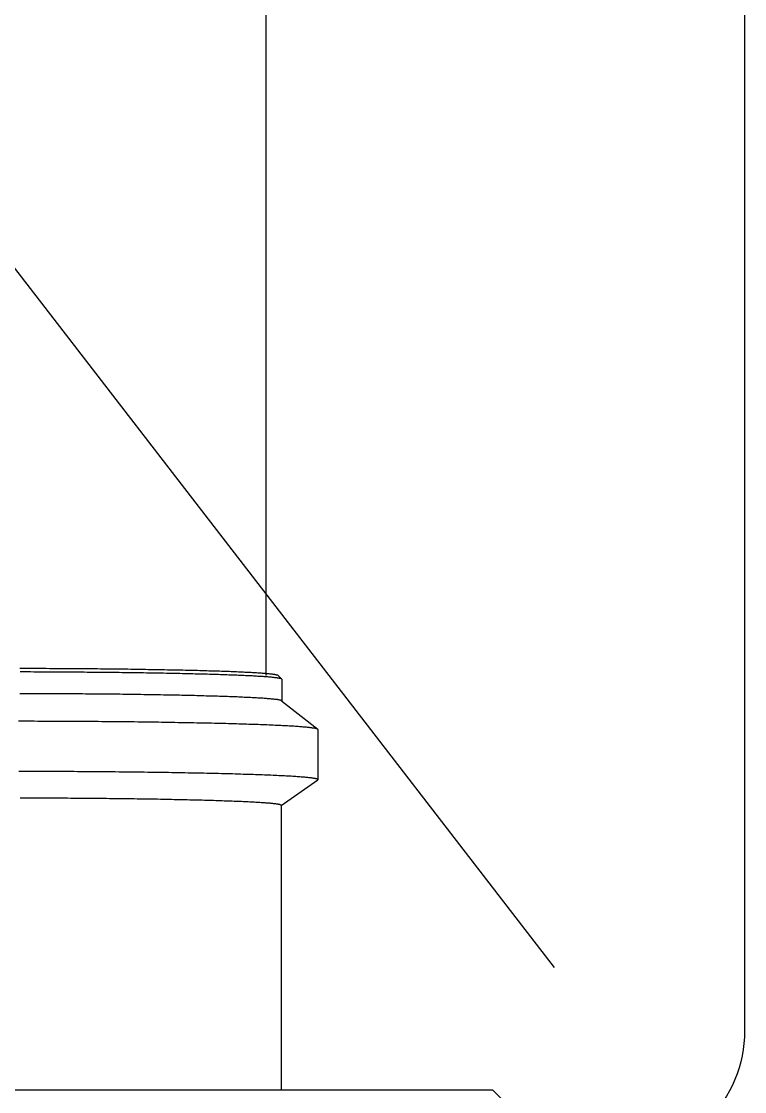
# Model space of a CAD drawing. Header units: millimetres. Extents: x -1292 to 2253, y 326 to 453.
# Drawn here: x 2098.8043 to 2098.9074, y 344.8716 to 345.0241 of the extents above; entities that cross this region are included whole.
import ezdxf

# ---------------------------------------------------------------- set-up
doc = ezdxf.new("R2010")
doc.units = ezdxf.units.MM
doc.header["$LTSCALE"] = 0.5
doc.layers.add('-HIDRO', color=8, linetype='Continuous')
doc.layers.add('Esgoto', color=5, linetype='ByLayer')

msp = doc.modelspace()

# ---------------------------------------------------------------- linework, layer by layer
at = {"layer": '-HIDRO'}
msp.add_line((2098.75641, 345.04959), (2098.88028, 344.88929), dxfattribs=at)
msp.add_lwpolyline([(2098.54578, 345.13759), (2098.54578, 345.29611, -0.414214), (2098.56386, 345.31419), (2098.88932, 345.31419, -0.414214), (2098.9074, 345.29611), (2098.9074, 344.88025, -0.414214), (2098.88932, 344.86217), (2098.56386, 344.86217, -0.414214), (2098.54578, 344.88025), (2098.54578, 345.13759)], format="xyb", dxfattribs=at)
at = {"layer": 'Esgoto', "color": 2}
for p, q in [((2098.80457, 344.93186), (2098.80409, 344.93187)), ((2098.80465, 344.93138), (2098.80416, 344.93138)), ((2098.80504, 344.93186), (2098.80457, 344.93186)), ((2098.80514, 344.93138), (2098.80465, 344.93138)), ((2098.80551, 344.93186), (2098.80504, 344.93186)), ((2098.80562, 344.93138), (2098.80514, 344.93138)), ((2098.80598, 344.93186), (2098.80551, 344.93186)), ((2098.80611, 344.93137), (2098.80562, 344.93138)), ((2098.80645, 344.93186), (2098.80598, 344.93186)), ((2098.80659, 344.93137), (2098.80611, 344.93137)), ((2098.80692, 344.93186), (2098.80645, 344.93186)), ((2098.80707, 344.93137), (2098.80659, 344.93137)), ((2098.80739, 344.93186), (2098.80692, 344.93186)), ((2098.80755, 344.93137), (2098.80707, 344.93137)), ((2098.80785, 344.93186), (2098.80739, 344.93186)), ((2098.80804, 344.93137), (2098.80755, 344.93137)), ((2098.80832, 344.93185), (2098.80785, 344.93186)), ((2098.80852, 344.93137), (2098.80804, 344.93137)), ((2098.80879, 344.93185), (2098.80832, 344.93185)), ((2098.809, 344.93136), (2098.80852, 344.93137)), ((2098.80925, 344.93185), (2098.80879, 344.93185)), ((2098.80947, 344.93136), (2098.809, 344.93136)), ((2098.80971, 344.93185), (2098.80925, 344.93185)), ((2098.80995, 344.93136), (2098.80947, 344.93136)), ((2098.81018, 344.93184), (2098.80971, 344.93185)), ((2098.81043, 344.93136), (2098.80995, 344.93136)), ((2098.81064, 344.93184), (2098.81018, 344.93184)), ((2098.8109, 344.93135), (2098.81043, 344.93136)), ((2098.8111, 344.93184), (2098.81064, 344.93184)), ((2098.81138, 344.93135), (2098.8109, 344.93135)), ((2098.81156, 344.93183), (2098.8111, 344.93184)), ((2098.81185, 344.93135), (2098.81138, 344.93135)), ((2098.81201, 344.93183), (2098.81156, 344.93183)), ((2098.81232, 344.93134), (2098.81185, 344.93135)), ((2098.81247, 344.93183), (2098.81201, 344.93183)), ((2098.81279, 344.93134), (2098.81232, 344.93134)), ((2098.81292, 344.93182), (2098.81247, 344.93183)), ((2098.81325, 344.93134), (2098.81279, 344.93134)), ((2098.81338, 344.93182), (2098.81292, 344.93182)), ((2098.81372, 344.93133), (2098.81325, 344.93134)), ((2098.81383, 344.93182), (2098.81338, 344.93182)), ((2098.81418, 344.93133), (2098.81372, 344.93133)), ((2098.81428, 344.93181), (2098.81383, 344.93182)), ((2098.81464, 344.93132), (2098.81418, 344.93133)), ((2098.81472, 344.93181), (2098.81428, 344.93181)), ((2098.8151, 344.93132), (2098.81464, 344.93132)), ((2098.81517, 344.93181), (2098.81472, 344.93181)), ((2098.81556, 344.93132), (2098.8151, 344.93132)), ((2098.81561, 344.9318), (2098.81517, 344.93181)), ((2098.81602, 344.93131), (2098.81556, 344.93132)), ((2098.81605, 344.9318), (2098.81561, 344.9318)), ((2098.81647, 344.93131), (2098.81602, 344.93131)), ((2098.81649, 344.93179), (2098.81605, 344.9318)), ((2098.81692, 344.9313), (2098.81647, 344.93131)), ((2098.81693, 344.93179), (2098.81649, 344.93179)), ((2098.81737, 344.9313), (2098.81692, 344.9313)), ((2098.81737, 344.93178), (2098.81693, 344.93179)), ((2098.8178, 344.93178), (2098.81737, 344.93178)), ((2098.81782, 344.93129), (2098.81737, 344.9313)), ((2098.81823, 344.93177), (2098.8178, 344.93178)), ((2098.81826, 344.93129), (2098.81782, 344.93129)), ((2098.81866, 344.93177), (2098.81823, 344.93177)), ((2098.8187, 344.93128), (2098.81826, 344.93129)), ((2098.81908, 344.93176), (2098.81866, 344.93177)), ((2098.81914, 344.93128), (2098.8187, 344.93128)), ((2098.8195, 344.93176), (2098.81908, 344.93176)), ((2098.81958, 344.93127), (2098.81914, 344.93128)), ((2098.81992, 344.93175), (2098.8195, 344.93176)), ((2098.82001, 344.93126), (2098.81958, 344.93127)), ((2098.82034, 344.93174), (2098.81992, 344.93175)), ((2098.82044, 344.93126), (2098.82001, 344.93126)), ((2098.82076, 344.93174), (2098.82034, 344.93174)), ((2098.82087, 344.93125), (2098.82044, 344.93126)), ((2098.82117, 344.93173), (2098.82076, 344.93174)), ((2098.8213, 344.93125), (2098.82087, 344.93125)), ((2098.82158, 344.93173), (2098.82117, 344.93173)), ((2098.82172, 344.93124), (2098.8213, 344.93125)), ((2098.82199, 344.93172), (2098.82158, 344.93173)), ((2098.82214, 344.93123), (2098.82172, 344.93124)), ((2098.82239, 344.93171), (2098.82199, 344.93172)), ((2098.82256, 344.93123), (2098.82214, 344.93123)), ((2098.82279, 344.93171), (2098.82239, 344.93171)), ((2098.82297, 344.93122), (2098.82256, 344.93123)), ((2098.82319, 344.9317), (2098.82279, 344.93171)), ((2098.82338, 344.93121), (2098.82297, 344.93122)), ((2098.82358, 344.93169), (2098.82319, 344.9317)), ((2098.82379, 344.93121), (2098.82338, 344.93121)), ((2098.82397, 344.93169), (2098.82358, 344.93169)), ((2098.82419, 344.9312), (2098.82379, 344.93121)), ((2098.82436, 344.93168), (2098.82397, 344.93169)), ((2098.82459, 344.93119), (2098.82419, 344.9312)), ((2098.82474, 344.93167), (2098.82436, 344.93168)), ((2098.82499, 344.93118), (2098.82459, 344.93119)), ((2098.82513, 344.93166), (2098.82474, 344.93167)), ((2098.82538, 344.93118), (2098.82499, 344.93118)), ((2098.8255, 344.93166), (2098.82513, 344.93166)), ((2098.82577, 344.93117), (2098.82538, 344.93118)), ((2098.82588, 344.93165), (2098.8255, 344.93166)), ((2098.82615, 344.93116), (2098.82577, 344.93117)), ((2098.82625, 344.93164), (2098.82588, 344.93165)), ((2098.82654, 344.93115), (2098.82615, 344.93116)), ((2098.82662, 344.93163), (2098.82625, 344.93164)), ((2098.82691, 344.93115), (2098.82654, 344.93115)), ((2098.82698, 344.93163), (2098.82662, 344.93163)), ((2098.82729, 344.93114), (2098.82691, 344.93115)), ((2098.82734, 344.93162), (2098.82698, 344.93163)), ((2098.82766, 344.93113), (2098.82729, 344.93114)), ((2098.8277, 344.93161), (2098.82734, 344.93162)), ((2098.82803, 344.93112), (2098.82766, 344.93113)), ((2098.82805, 344.9316), (2098.8277, 344.93161)), ((2098.82839, 344.93111), (2098.82803, 344.93112)), ((2098.8284, 344.93159), (2098.82805, 344.9316)), ((2098.82875, 344.9311), (2098.82839, 344.93111)), ((2098.82874, 344.93159), (2098.8284, 344.93159)), ((2098.82908, 344.93158), (2098.82874, 344.93159)), ((2098.8291, 344.93109), (2098.82875, 344.9311)), ((2098.82942, 344.93157), (2098.82908, 344.93158)), ((2098.82945, 344.93109), (2098.8291, 344.93109)), ((2098.82975, 344.93156), (2098.82942, 344.93157)), ((2098.8298, 344.93108), (2098.82945, 344.93109)), ((2098.83008, 344.93155), (2098.82975, 344.93156)), ((2098.83014, 344.93107), (2098.8298, 344.93108)), ((2098.83041, 344.93154), (2098.83008, 344.93155)), ((2098.83048, 344.93106), (2098.83014, 344.93107)), ((2098.83073, 344.93153), (2098.83041, 344.93154)), ((2098.83082, 344.93105), (2098.83048, 344.93106)), ((2098.83104, 344.93152), (2098.83073, 344.93153)), ((2098.83115, 344.93104), (2098.83082, 344.93105)), ((2098.83135, 344.93151), (2098.83104, 344.93152)), ((2098.83147, 344.93103), (2098.83115, 344.93104)), ((2098.83166, 344.9315), (2098.83135, 344.93151)), ((2098.83179, 344.93102), (2098.83147, 344.93103)), ((2098.83197, 344.93149), (2098.83166, 344.9315)), ((2098.83211, 344.93101), (2098.83179, 344.93102)), ((2098.83226, 344.93148), (2098.83197, 344.93149)), ((2098.83242, 344.931), (2098.83211, 344.93101)), ((2098.83256, 344.93148), (2098.83226, 344.93148)), ((2098.83272, 344.93099), (2098.83242, 344.931)), ((2098.83285, 344.93147), (2098.83256, 344.93148)), ((2098.83303, 344.93098), (2098.83272, 344.93099)), ((2098.83313, 344.93146), (2098.83285, 344.93147)), ((2098.83332, 344.93097), (2098.83303, 344.93098)), ((2098.83341, 344.93145), (2098.83313, 344.93146)), ((2098.83362, 344.93096), (2098.83332, 344.93097)), ((2098.83369, 344.93144), (2098.83341, 344.93145)), ((2098.8339, 344.93095), (2098.83362, 344.93096)), ((2098.83396, 344.93143), (2098.83369, 344.93144)), ((2098.83419, 344.93094), (2098.8339, 344.93095)), ((2098.83423, 344.93142), (2098.83396, 344.93143)), ((2098.83447, 344.93093), (2098.83419, 344.93094)), ((2098.83449, 344.9314), (2098.83423, 344.93142)), ((2098.83474, 344.93092), (2098.83447, 344.93093)), ((2098.83475, 344.93139), (2098.83449, 344.9314)), ((2098.83501, 344.93091), (2098.83474, 344.93092)), ((2098.835, 344.93138), (2098.83475, 344.93139)), ((2098.83525, 344.93137), (2098.835, 344.93138)), ((2098.83527, 344.9309), (2098.83501, 344.93091)), ((2098.83549, 344.93136), (2098.83525, 344.93137)), ((2098.83553, 344.93089), (2098.83527, 344.9309)), ((2098.83573, 344.93135), (2098.83549, 344.93136)), ((2098.83578, 344.93088), (2098.83553, 344.93089)), ((2098.83596, 344.93134), (2098.83573, 344.93135)), ((2098.83603, 344.93086), (2098.83578, 344.93088)), ((2098.83619, 344.93133), (2098.83596, 344.93134)), ((2098.83627, 344.93085), (2098.83603, 344.93086)), ((2098.83641, 344.93132), (2098.83619, 344.93133)), ((2098.83663, 344.93131), (2098.83641, 344.93132)), ((2098.83684, 344.9313), (2098.83663, 344.93131)), ((2098.83705, 344.93129), (2098.83684, 344.9313)), ((2098.83725, 344.93128), (2098.83705, 344.93129)), ((2098.83745, 344.93126), (2098.83725, 344.93128)), ((2098.83764, 344.93125), (2098.83745, 344.93126)), ((2098.83783, 344.93124), (2098.83764, 344.93125)), ((2098.83801, 344.93123), (2098.83783, 344.93124)), ((2098.83819, 344.93122), (2098.83801, 344.93123)), ((2098.83836, 344.93121), (2098.83819, 344.93122)), ((2098.83853, 344.9312), (2098.83836, 344.93121)), ((2098.83869, 344.93118), (2098.83853, 344.9312)), ((2098.83884, 344.93117), (2098.83869, 344.93118)), ((2098.83899, 344.93116), (2098.83884, 344.93117)), ((2098.83914, 344.93115), (2098.83899, 344.93116)), ((2098.83927, 344.93114), (2098.83914, 344.93115)), ((2098.83941, 344.93112), (2098.83927, 344.93114)), ((2098.83953, 344.93111), (2098.83941, 344.93112)), ((2098.83966, 344.9311), (2098.83953, 344.93111)), ((2098.83977, 344.93109), (2098.83966, 344.9311)), ((2098.83989, 344.93108), (2098.83977, 344.93109)), ((2098.83999, 344.93106), (2098.83989, 344.93108)), ((2098.84009, 344.93105), (2098.83999, 344.93106)), ((2098.84019, 344.93104), (2098.84009, 344.93105)), ((2098.84027, 344.93103), (2098.84019, 344.93104)), ((2098.84036, 344.93102), (2098.84027, 344.93103)), ((2098.84044, 344.931), (2098.84036, 344.93102)), ((2098.84051, 344.93099), (2098.84044, 344.931)), ((2098.84057, 344.93098), (2098.84051, 344.93099)), ((2098.84063, 344.93097), (2098.84057, 344.93098)), ((2098.84069, 344.93095), (2098.84063, 344.93097)), ((2098.84074, 344.93094), (2098.84069, 344.93095)), ((2098.84078, 344.93093), (2098.84074, 344.93094)), ((2098.84082, 344.93092), (2098.84078, 344.93093)), ((2098.84085, 344.93091), (2098.84082, 344.93092)), ((2098.84088, 344.93089), (2098.84085, 344.93091)), ((2098.8409, 344.93088), (2098.84088, 344.93089)), ((2098.84092, 344.93087), (2098.8409, 344.93088)), ((2098.84092, 344.93087), (2098.84142, 344.93037)), ((2098.83651, 344.93084), (2098.83627, 344.93085)), ((2098.83674, 344.93083), (2098.83651, 344.93084)), ((2098.83697, 344.93082), (2098.83674, 344.93083)), ((2098.83719, 344.93081), (2098.83697, 344.93082)), ((2098.83741, 344.9308), (2098.83719, 344.93081)), ((2098.83762, 344.93079), (2098.83741, 344.9308)), ((2098.83782, 344.93077), (2098.83762, 344.93079)), ((2098.83802, 344.93076), (2098.83782, 344.93077)), ((2098.83822, 344.93075), (2098.83802, 344.93076)), ((2098.83841, 344.93074), (2098.83822, 344.93075)), ((2098.83859, 344.93073), (2098.83841, 344.93074)), ((2098.83877, 344.93072), (2098.83859, 344.93073)), ((2098.83894, 344.9307), (2098.83877, 344.93072)), ((2098.83911, 344.93069), (2098.83894, 344.9307)), ((2098.83927, 344.93068), (2098.83911, 344.93069)), ((2098.83943, 344.93067), (2098.83927, 344.93068)), ((2098.83958, 344.93066), (2098.83943, 344.93067)), ((2098.83972, 344.93064), (2098.83958, 344.93066)), ((2098.83986, 344.93063), (2098.83972, 344.93064)), ((2098.83999, 344.93062), (2098.83986, 344.93063)), ((2098.84012, 344.93061), (2098.83999, 344.93062)), ((2098.84024, 344.93059), (2098.84012, 344.93061)), ((2098.84036, 344.93058), (2098.84024, 344.93059)), ((2098.84046, 344.93057), (2098.84036, 344.93058)), ((2098.84057, 344.93056), (2098.84046, 344.93057)), ((2098.84067, 344.93054), (2098.84057, 344.93056)), ((2098.84076, 344.93053), (2098.84067, 344.93054)), ((2098.84084, 344.93052), (2098.84076, 344.93053)), ((2098.84093, 344.93051), (2098.84084, 344.93052)), ((2098.841, 344.93049), (2098.84093, 344.93051)), ((2098.84107, 344.93048), (2098.841, 344.93049)), ((2098.84113, 344.93047), (2098.84107, 344.93048)), ((2098.84119, 344.93046), (2098.84113, 344.93047)), ((2098.84124, 344.93044), (2098.84119, 344.93046)), ((2098.84128, 344.93043), (2098.84124, 344.93044)), ((2098.84132, 344.93042), (2098.84128, 344.93043)), ((2098.84135, 344.93041), (2098.84132, 344.93042)), ((2098.84138, 344.93039), (2098.84135, 344.93041)), ((2098.8414, 344.93038), (2098.84138, 344.93039)), ((2098.84142, 344.93037), (2098.8414, 344.93038)), ((2098.84143, 344.93035), (2098.84142, 344.93037)), ((2098.84143, 344.93034), (2098.84143, 344.93035)), ((2098.84143, 344.93034), (2098.84143, 344.92727)), ((2098.80459, 344.92829), (2098.80411, 344.92829)), ((2098.80506, 344.92829), (2098.80459, 344.92829)), ((2098.80554, 344.92829), (2098.80506, 344.92829)), ((2098.80601, 344.92829), (2098.80554, 344.92829)), ((2098.80649, 344.92828), (2098.80601, 344.92829)), ((2098.80696, 344.92828), (2098.80649, 344.92828)), ((2098.80743, 344.92828), (2098.80696, 344.92828)), ((2098.8079, 344.92828), (2098.80743, 344.92828)), ((2098.80837, 344.92828), (2098.8079, 344.92828)), ((2098.80884, 344.92827), (2098.80837, 344.92828)), ((2098.80931, 344.92827), (2098.80884, 344.92827)), ((2098.80978, 344.92827), (2098.80931, 344.92827)), ((2098.81025, 344.92827), (2098.80978, 344.92827)), ((2098.81071, 344.92826), (2098.81025, 344.92827)), ((2098.81118, 344.92826), (2098.81071, 344.92826)), ((2098.81164, 344.92826), (2098.81118, 344.92826)), ((2098.8121, 344.92825), (2098.81164, 344.92826)), ((2098.81256, 344.92825), (2098.8121, 344.92825)), ((2098.81302, 344.92825), (2098.81256, 344.92825)), ((2098.81347, 344.92824), (2098.81302, 344.92825)), ((2098.81393, 344.92824), (2098.81347, 344.92824)), ((2098.81438, 344.92824), (2098.81393, 344.92824)), ((2098.81483, 344.92823), (2098.81438, 344.92824)), ((2098.81528, 344.92823), (2098.81483, 344.92823)), ((2098.81573, 344.92822), (2098.81528, 344.92823)), ((2098.81617, 344.92822), (2098.81573, 344.92822)), ((2098.81662, 344.92822), (2098.81617, 344.92822)), ((2098.81706, 344.92821), (2098.81662, 344.92822)), ((2098.8175, 344.92821), (2098.81706, 344.92821)), ((2098.81793, 344.9282), (2098.8175, 344.92821)), ((2098.81837, 344.9282), (2098.81793, 344.9282)), ((2098.8188, 344.92819), (2098.81837, 344.9282)), ((2098.81923, 344.92818), (2098.8188, 344.92819)), ((2098.81966, 344.92818), (2098.81923, 344.92818)), ((2098.82008, 344.92817), (2098.81966, 344.92818)), ((2098.8205, 344.92817), (2098.82008, 344.92817)), ((2098.82092, 344.92816), (2098.8205, 344.92817)), ((2098.82134, 344.92816), (2098.82092, 344.92816)), ((2098.82175, 344.92815), (2098.82134, 344.92816)), ((2098.82216, 344.92814), (2098.82175, 344.92815)), ((2098.82257, 344.92814), (2098.82216, 344.92814)), ((2098.82297, 344.92813), (2098.82257, 344.92814)), ((2098.82337, 344.92812), (2098.82297, 344.92813)), ((2098.82377, 344.92812), (2098.82337, 344.92812)), ((2098.82417, 344.92811), (2098.82377, 344.92812)), ((2098.82456, 344.9281), (2098.82417, 344.92811)), ((2098.82495, 344.92809), (2098.82456, 344.9281)), ((2098.82533, 344.92809), (2098.82495, 344.92809)), ((2098.82571, 344.92808), (2098.82533, 344.92809)), ((2098.82609, 344.92807), (2098.82571, 344.92808)), ((2098.82647, 344.92806), (2098.82609, 344.92807)), ((2098.82684, 344.92806), (2098.82647, 344.92806)), ((2098.82721, 344.92805), (2098.82684, 344.92806)), ((2098.82757, 344.92804), (2098.82721, 344.92805)), ((2098.82793, 344.92803), (2098.82757, 344.92804)), ((2098.82829, 344.92802), (2098.82793, 344.92803)), ((2098.82864, 344.92802), (2098.82829, 344.92802)), ((2098.82899, 344.92801), (2098.82864, 344.92802)), ((2098.82933, 344.928), (2098.82899, 344.92801)), ((2098.82967, 344.92799), (2098.82933, 344.928)), ((2098.83001, 344.92798), (2098.82967, 344.92799)), ((2098.83034, 344.92797), (2098.83001, 344.92798)), ((2098.83067, 344.92796), (2098.83034, 344.92797)), ((2098.831, 344.92795), (2098.83067, 344.92796)), ((2098.83132, 344.92794), (2098.831, 344.92795)), ((2098.83163, 344.92794), (2098.83132, 344.92794)), ((2098.83194, 344.92793), (2098.83163, 344.92794)), ((2098.83225, 344.92792), (2098.83194, 344.92793)), ((2098.83255, 344.92791), (2098.83225, 344.92792)), ((2098.83285, 344.9279), (2098.83255, 344.92791)), ((2098.83314, 344.92789), (2098.83285, 344.9279)), ((2098.83343, 344.92788), (2098.83314, 344.92789)), ((2098.83372, 344.92787), (2098.83343, 344.92788)), ((2098.834, 344.92786), (2098.83372, 344.92787)), ((2098.83427, 344.92785), (2098.834, 344.92786)), ((2098.83455, 344.92784), (2098.83427, 344.92785)), ((2098.83481, 344.92783), (2098.83455, 344.92784)), ((2098.83507, 344.92782), (2098.83481, 344.92783)), ((2098.83533, 344.92781), (2098.83507, 344.92782)), ((2098.83558, 344.92779), (2098.83533, 344.92781)), ((2098.83583, 344.92778), (2098.83558, 344.92779)), ((2098.83607, 344.92777), (2098.83583, 344.92778)), ((2098.83631, 344.92776), (2098.83607, 344.92777)), ((2098.83654, 344.92775), (2098.83631, 344.92776)), ((2098.83676, 344.92774), (2098.83654, 344.92775)), ((2098.83699, 344.92773), (2098.83676, 344.92774)), ((2098.8372, 344.92772), (2098.83699, 344.92773)), ((2098.83741, 344.92771), (2098.8372, 344.92772)), ((2098.83762, 344.9277), (2098.83741, 344.92771)), ((2098.83782, 344.92768), (2098.83762, 344.9277)), ((2098.83802, 344.92767), (2098.83782, 344.92768)), ((2098.83821, 344.92766), (2098.83802, 344.92767)), ((2098.83839, 344.92765), (2098.83821, 344.92766)), ((2098.83857, 344.92764), (2098.83839, 344.92765)), ((2098.83875, 344.92763), (2098.83857, 344.92764)), ((2098.83892, 344.92762), (2098.83875, 344.92763)), ((2098.83908, 344.9276), (2098.83892, 344.92762)), ((2098.83924, 344.92759), (2098.83908, 344.9276)), ((2098.8394, 344.92758), (2098.83924, 344.92759)), ((2098.83954, 344.92757), (2098.8394, 344.92758)), ((2098.83969, 344.92756), (2098.83954, 344.92757)), ((2098.83982, 344.92754), (2098.83969, 344.92756)), ((2098.83995, 344.92753), (2098.83982, 344.92754)), ((2098.84008, 344.92752), (2098.83995, 344.92753)), ((2098.8402, 344.92751), (2098.84008, 344.92752)), ((2098.84032, 344.9275), (2098.8402, 344.92751)), ((2098.84043, 344.92748), (2098.84032, 344.9275)), ((2098.84053, 344.92747), (2098.84043, 344.92748)), ((2098.84063, 344.92746), (2098.84053, 344.92747)), ((2098.84072, 344.92745), (2098.84063, 344.92746)), ((2098.84081, 344.92744), (2098.84072, 344.92745)), ((2098.84089, 344.92742), (2098.84081, 344.92744)), ((2098.84096, 344.92741), (2098.84089, 344.92742)), ((2098.84103, 344.9274), (2098.84096, 344.92741)), ((2098.8411, 344.92739), (2098.84103, 344.9274)), ((2098.84116, 344.92737), (2098.8411, 344.92739)), ((2098.84121, 344.92736), (2098.84116, 344.92737)), ((2098.84126, 344.92735), (2098.84121, 344.92736)), ((2098.8413, 344.92734), (2098.84126, 344.92735)), ((2098.84133, 344.92732), (2098.8413, 344.92734)), ((2098.84136, 344.92731), (2098.84133, 344.92732)), ((2098.84139, 344.9273), (2098.84136, 344.92731)), ((2098.84141, 344.92729), (2098.84139, 344.9273)), ((2098.84141, 344.92729), (2098.84655, 344.92323)), ((2098.80448, 344.92436), (2098.80393, 344.92436)), ((2098.80503, 344.92436), (2098.80448, 344.92436)), ((2098.80558, 344.92436), (2098.80503, 344.92436)), ((2098.80613, 344.92436), (2098.80558, 344.92436)), ((2098.80667, 344.92435), (2098.80613, 344.92436)), ((2098.80722, 344.92435), (2098.80667, 344.92435)), ((2098.80777, 344.92435), (2098.80722, 344.92435)), ((2098.80831, 344.92435), (2098.80777, 344.92435)), ((2098.80885, 344.92435), (2098.80831, 344.92435)), ((2098.8094, 344.92434), (2098.80885, 344.92435)), ((2098.80994, 344.92434), (2098.8094, 344.92434)), ((2098.81048, 344.92434), (2098.80994, 344.92434)), ((2098.81102, 344.92434), (2098.81048, 344.92434)), ((2098.81156, 344.92433), (2098.81102, 344.92434)), ((2098.81209, 344.92433), (2098.81156, 344.92433)), ((2098.81263, 344.92433), (2098.81209, 344.92433)), ((2098.81316, 344.92432), (2098.81263, 344.92433)), ((2098.81369, 344.92432), (2098.81316, 344.92432)), ((2098.81422, 344.92432), (2098.81369, 344.92432)), ((2098.81475, 344.92431), (2098.81422, 344.92432)), ((2098.81527, 344.92431), (2098.81475, 344.92431)), ((2098.8158, 344.9243), (2098.81527, 344.92431)), ((2098.81632, 344.9243), (2098.8158, 344.9243)), ((2098.81684, 344.92429), (2098.81632, 344.9243)), ((2098.81736, 344.92429), (2098.81684, 344.92429)), ((2098.81787, 344.92428), (2098.81736, 344.92429)), ((2098.81838, 344.92428), (2098.81787, 344.92428)), ((2098.81889, 344.92427), (2098.81838, 344.92428)), ((2098.8194, 344.92427), (2098.81889, 344.92427)), ((2098.8199, 344.92426), (2098.8194, 344.92427)), ((2098.82041, 344.92426), (2098.8199, 344.92426)), ((2098.82091, 344.92425), (2098.82041, 344.92426)), ((2098.8214, 344.92424), (2098.82091, 344.92425)), ((2098.82189, 344.92424), (2098.8214, 344.92424)), ((2098.82238, 344.92423), (2098.82189, 344.92424)), ((2098.82287, 344.92422), (2098.82238, 344.92423)), ((2098.82336, 344.92422), (2098.82287, 344.92422)), ((2098.82384, 344.92421), (2098.82336, 344.92422)), ((2098.82431, 344.9242), (2098.82384, 344.92421)), ((2098.82479, 344.92419), (2098.82431, 344.9242)), ((2098.82526, 344.92419), (2098.82479, 344.92419)), ((2098.82572, 344.92418), (2098.82526, 344.92419)), ((2098.82619, 344.92417), (2098.82572, 344.92418)), ((2098.82665, 344.92416), (2098.82619, 344.92417)), ((2098.8271, 344.92416), (2098.82665, 344.92416)), ((2098.82755, 344.92415), (2098.8271, 344.92416)), ((2098.828, 344.92414), (2098.82755, 344.92415)), ((2098.82845, 344.92413), (2098.828, 344.92414)), ((2098.82889, 344.92412), (2098.82845, 344.92413)), ((2098.82932, 344.92411), (2098.82889, 344.92412)), ((2098.82975, 344.9241), (2098.82932, 344.92411)), ((2098.83018, 344.9241), (2098.82975, 344.9241)), ((2098.83061, 344.92409), (2098.83018, 344.9241)), ((2098.83102, 344.92408), (2098.83061, 344.92409)), ((2098.83144, 344.92407), (2098.83102, 344.92408)), ((2098.83185, 344.92406), (2098.83144, 344.92407)), ((2098.83225, 344.92405), (2098.83185, 344.92406)), ((2098.83266, 344.92404), (2098.83225, 344.92405)), ((2098.83305, 344.92403), (2098.83266, 344.92404)), ((2098.83344, 344.92402), (2098.83305, 344.92403)), ((2098.83383, 344.92401), (2098.83344, 344.92402)), ((2098.83421, 344.924), (2098.83383, 344.92401)), ((2098.83459, 344.92399), (2098.83421, 344.924)), ((2098.83496, 344.92398), (2098.83459, 344.92399)), ((2098.83533, 344.92397), (2098.83496, 344.92398)), ((2098.83569, 344.92395), (2098.83533, 344.92397)), ((2098.83605, 344.92394), (2098.83569, 344.92395)), ((2098.8364, 344.92393), (2098.83605, 344.92394)), ((2098.83675, 344.92392), (2098.8364, 344.92393)), ((2098.83709, 344.92391), (2098.83675, 344.92392)), ((2098.83742, 344.9239), (2098.83709, 344.92391)), ((2098.83775, 344.92389), (2098.83742, 344.9239)), ((2098.83808, 344.92388), (2098.83775, 344.92389)), ((2098.8384, 344.92386), (2098.83808, 344.92388)), ((2098.83871, 344.92385), (2098.8384, 344.92386)), ((2098.83902, 344.92384), (2098.83871, 344.92385)), ((2098.83932, 344.92383), (2098.83902, 344.92384)), ((2098.83962, 344.92382), (2098.83932, 344.92383)), ((2098.83991, 344.9238), (2098.83962, 344.92382)), ((2098.8402, 344.92379), (2098.83991, 344.9238)), ((2098.84048, 344.92378), (2098.8402, 344.92379)), ((2098.84075, 344.92377), (2098.84048, 344.92378)), ((2098.84102, 344.92375), (2098.84075, 344.92377)), ((2098.84128, 344.92374), (2098.84102, 344.92375)), ((2098.84154, 344.92373), (2098.84128, 344.92374)), ((2098.84179, 344.92372), (2098.84154, 344.92373)), ((2098.84203, 344.9237), (2098.84179, 344.92372)), ((2098.84227, 344.92369), (2098.84203, 344.9237)), ((2098.84251, 344.92368), (2098.84227, 344.92369)), ((2098.84273, 344.92366), (2098.84251, 344.92368)), ((2098.84295, 344.92365), (2098.84273, 344.92366)), ((2098.84317, 344.92364), (2098.84295, 344.92365)), ((2098.84337, 344.92362), (2098.84317, 344.92364)), ((2098.84357, 344.92361), (2098.84337, 344.92362)), ((2098.84377, 344.9236), (2098.84357, 344.92361)), ((2098.84396, 344.92358), (2098.84377, 344.9236)), ((2098.84414, 344.92357), (2098.84396, 344.92358)), ((2098.84432, 344.92356), (2098.84414, 344.92357)), ((2098.84449, 344.92354), (2098.84432, 344.92356)), ((2098.84465, 344.92353), (2098.84449, 344.92354)), ((2098.8448, 344.92351), (2098.84465, 344.92353)), ((2098.84495, 344.9235), (2098.8448, 344.92351)), ((2098.8451, 344.92349), (2098.84495, 344.9235)), ((2098.84524, 344.92347), (2098.8451, 344.92349)), ((2098.84537, 344.92346), (2098.84524, 344.92347)), ((2098.84549, 344.92344), (2098.84537, 344.92346)), ((2098.84561, 344.92343), (2098.84549, 344.92344)), ((2098.84572, 344.92342), (2098.84561, 344.92343)), ((2098.84582, 344.9234), (2098.84572, 344.92342)), ((2098.84592, 344.92339), (2098.84582, 344.9234)), ((2098.84601, 344.92337), (2098.84592, 344.92339)), ((2098.84609, 344.92336), (2098.84601, 344.92337)), ((2098.84617, 344.92335), (2098.84609, 344.92336)), ((2098.84624, 344.92333), (2098.84617, 344.92335)), ((2098.84631, 344.92332), (2098.84624, 344.92333)), ((2098.84636, 344.9233), (2098.84631, 344.92332)), ((2098.84641, 344.92329), (2098.84636, 344.9233)), ((2098.84646, 344.92327), (2098.84641, 344.92329)), ((2098.8465, 344.92326), (2098.84646, 344.92327)), ((2098.84653, 344.92325), (2098.8465, 344.92326)), ((2098.84655, 344.92323), (2098.84653, 344.92325)), ((2098.84657, 344.92322), (2098.84655, 344.92323)), ((2098.84658, 344.9232), (2098.84657, 344.92322)), ((2098.84658, 344.92319), (2098.84658, 344.9232)), ((2098.84658, 344.92319), (2098.84658, 344.91604)), ((2098.80455, 344.91721), (2098.80398, 344.91721)), ((2098.80511, 344.91721), (2098.80455, 344.91721)), ((2098.80567, 344.91721), (2098.80511, 344.91721)), ((2098.80623, 344.91721), (2098.80567, 344.91721)), ((2098.80679, 344.91721), (2098.80623, 344.91721)), ((2098.80735, 344.91721), (2098.80679, 344.91721)), ((2098.80791, 344.9172), (2098.80735, 344.91721)), ((2098.80847, 344.9172), (2098.80791, 344.9172)), ((2098.80902, 344.9172), (2098.80847, 344.9172)), ((2098.80958, 344.9172), (2098.80902, 344.9172)), ((2098.81013, 344.9172), (2098.80958, 344.9172)), ((2098.81069, 344.91719), (2098.81013, 344.9172)), ((2098.81124, 344.91719), (2098.81069, 344.91719)), ((2098.81179, 344.91719), (2098.81124, 344.91719)), ((2098.81234, 344.91718), (2098.81179, 344.91719)), ((2098.81288, 344.91718), (2098.81234, 344.91718)), ((2098.81343, 344.91718), (2098.81288, 344.91718)), ((2098.81397, 344.91717), (2098.81343, 344.91718)), ((2098.81451, 344.91717), (2098.81397, 344.91717)), ((2098.81505, 344.91716), (2098.81451, 344.91717)), ((2098.81559, 344.91716), (2098.81505, 344.91716)), ((2098.81612, 344.91715), (2098.81559, 344.91716)), ((2098.81665, 344.91715), (2098.81612, 344.91715)), ((2098.81718, 344.91714), (2098.81665, 344.91715)), ((2098.81771, 344.91714), (2098.81718, 344.91714)), ((2098.81824, 344.91713), (2098.81771, 344.91714)), ((2098.81876, 344.91713), (2098.81824, 344.91713)), ((2098.81928, 344.91712), (2098.81876, 344.91713)), ((2098.8198, 344.91712), (2098.81928, 344.91712)), ((2098.82031, 344.91711), (2098.8198, 344.91712)), ((2098.82082, 344.9171), (2098.82031, 344.91711)), ((2098.82133, 344.9171), (2098.82082, 344.9171)), ((2098.82184, 344.91709), (2098.82133, 344.9171)), ((2098.82234, 344.91708), (2098.82184, 344.91709)), ((2098.82284, 344.91708), (2098.82234, 344.91708)), ((2098.82333, 344.91707), (2098.82284, 344.91708)), ((2098.82383, 344.91706), (2098.82333, 344.91707)), ((2098.82431, 344.91706), (2098.82383, 344.91706)), ((2098.8248, 344.91705), (2098.82431, 344.91706)), ((2098.82528, 344.91704), (2098.8248, 344.91705)), ((2098.82576, 344.91703), (2098.82528, 344.91704)), ((2098.82623, 344.91703), (2098.82576, 344.91703)), ((2098.8267, 344.91702), (2098.82623, 344.91703)), ((2098.82717, 344.91701), (2098.8267, 344.91702)), ((2098.82763, 344.917), (2098.82717, 344.91701)), ((2098.82809, 344.91699), (2098.82763, 344.917)), ((2098.82854, 344.91698), (2098.82809, 344.91699)), ((2098.82899, 344.91697), (2098.82854, 344.91698)), ((2098.82944, 344.91697), (2098.82899, 344.91697)), ((2098.82988, 344.91696), (2098.82944, 344.91697)), ((2098.83032, 344.91695), (2098.82988, 344.91696)), ((2098.83075, 344.91694), (2098.83032, 344.91695)), ((2098.83117, 344.91693), (2098.83075, 344.91694)), ((2098.8316, 344.91692), (2098.83117, 344.91693)), ((2098.83202, 344.91691), (2098.8316, 344.91692)), ((2098.83243, 344.9169), (2098.83202, 344.91691)), ((2098.83284, 344.91689), (2098.83243, 344.9169)), ((2098.83324, 344.91688), (2098.83284, 344.91689)), ((2098.83364, 344.91687), (2098.83324, 344.91688)), ((2098.83403, 344.91686), (2098.83364, 344.91687)), ((2098.83442, 344.91685), (2098.83403, 344.91686)), ((2098.8348, 344.91683), (2098.83442, 344.91685)), ((2098.83518, 344.91682), (2098.8348, 344.91683)), ((2098.83555, 344.91681), (2098.83518, 344.91682)), ((2098.83592, 344.9168), (2098.83555, 344.91681)), ((2098.83628, 344.91679), (2098.83592, 344.9168)), ((2098.83664, 344.91678), (2098.83628, 344.91679)), ((2098.83699, 344.91677), (2098.83664, 344.91678)), ((2098.83734, 344.91676), (2098.83699, 344.91677)), ((2098.83768, 344.91674), (2098.83734, 344.91676)), ((2098.83801, 344.91673), (2098.83768, 344.91674)), ((2098.83834, 344.91672), (2098.83801, 344.91673)), ((2098.83866, 344.91671), (2098.83834, 344.91672)), ((2098.83898, 344.9167), (2098.83866, 344.91671)), ((2098.83929, 344.91668), (2098.83898, 344.9167)), ((2098.83959, 344.91667), (2098.83929, 344.91668)), ((2098.83989, 344.91666), (2098.83959, 344.91667)), ((2098.84019, 344.91665), (2098.83989, 344.91666)), ((2098.84047, 344.91663), (2098.84019, 344.91665)), ((2098.84075, 344.91662), (2098.84047, 344.91663)), ((2098.84103, 344.91661), (2098.84075, 344.91662)), ((2098.8413, 344.91659), (2098.84103, 344.91661)), ((2098.84156, 344.91658), (2098.8413, 344.91659)), ((2098.84133, 344.91236), (2098.84655, 344.916)), ((2098.84182, 344.91657), (2098.84156, 344.91658)), ((2098.84207, 344.91656), (2098.84182, 344.91657)), ((2098.84231, 344.91654), (2098.84207, 344.91656)), ((2098.84255, 344.91653), (2098.84231, 344.91654)), ((2098.84278, 344.91652), (2098.84255, 344.91653)), ((2098.843, 344.9165), (2098.84278, 344.91652)), ((2098.84322, 344.91649), (2098.843, 344.9165)), ((2098.84343, 344.91647), (2098.84322, 344.91649)), ((2098.84363, 344.91646), (2098.84343, 344.91647)), ((2098.84383, 344.91645), (2098.84363, 344.91646)), ((2098.84402, 344.91643), (2098.84383, 344.91645)), ((2098.8442, 344.91642), (2098.84402, 344.91643)), ((2098.84438, 344.9164), (2098.8442, 344.91642)), ((2098.84455, 344.91639), (2098.84438, 344.9164)), ((2098.84472, 344.91638), (2098.84455, 344.91639)), ((2098.84487, 344.91636), (2098.84472, 344.91638)), ((2098.84502, 344.91635), (2098.84487, 344.91636)), ((2098.84517, 344.91633), (2098.84502, 344.91635)), ((2098.84531, 344.91632), (2098.84517, 344.91633)), ((2098.84544, 344.91631), (2098.84531, 344.91632)), ((2098.84556, 344.91629), (2098.84544, 344.91631)), ((2098.84567, 344.91628), (2098.84556, 344.91629)), ((2098.84578, 344.91626), (2098.84567, 344.91628)), ((2098.84589, 344.91625), (2098.84578, 344.91626)), ((2098.84598, 344.91623), (2098.84589, 344.91625)), ((2098.84607, 344.91622), (2098.84598, 344.91623)), ((2098.84615, 344.9162), (2098.84607, 344.91622)), ((2098.84622, 344.91619), (2098.84615, 344.9162)), ((2098.84629, 344.91617), (2098.84622, 344.91619)), ((2098.84635, 344.91616), (2098.84629, 344.91617)), ((2098.84641, 344.91615), (2098.84635, 344.91616)), ((2098.84645, 344.91613), (2098.84641, 344.91615)), ((2098.84649, 344.91612), (2098.84645, 344.91613)), ((2098.84652, 344.9161), (2098.84649, 344.91612)), ((2098.84655, 344.91609), (2098.84652, 344.9161)), ((2098.84657, 344.91607), (2098.84655, 344.91609)), ((2098.84655, 344.916), (2098.84657, 344.91601)), ((2098.84658, 344.91606), (2098.84657, 344.91607)), ((2098.84657, 344.91601), (2098.84658, 344.91603)), ((2098.84658, 344.91604), (2098.84658, 344.91606)), ((2098.84658, 344.91603), (2098.84658, 344.91604)), ((2098.80464, 344.91341), (2098.80416, 344.91341)), ((2098.80513, 344.91341), (2098.80464, 344.91341)), ((2098.80561, 344.91341), (2098.80513, 344.91341)), ((2098.80609, 344.91341), (2098.80561, 344.91341)), ((2098.80658, 344.91341), (2098.80609, 344.91341)), ((2098.80706, 344.9134), (2098.80658, 344.91341)), ((2098.80754, 344.9134), (2098.80706, 344.9134)), ((2098.80802, 344.9134), (2098.80754, 344.9134)), ((2098.8085, 344.9134), (2098.80802, 344.9134)), ((2098.80898, 344.9134), (2098.8085, 344.9134)), ((2098.80946, 344.91339), (2098.80898, 344.9134)), ((2098.80993, 344.91339), (2098.80946, 344.91339)), ((2098.81041, 344.91339), (2098.80993, 344.91339)), ((2098.81088, 344.91339), (2098.81041, 344.91339)), ((2098.81135, 344.91338), (2098.81088, 344.91339)), ((2098.81182, 344.91338), (2098.81135, 344.91338)), ((2098.81229, 344.91338), (2098.81182, 344.91338)), ((2098.81276, 344.91337), (2098.81229, 344.91338)), ((2098.81322, 344.91337), (2098.81276, 344.91337)), ((2098.81369, 344.91336), (2098.81322, 344.91337)), ((2098.81415, 344.91336), (2098.81369, 344.91336)), ((2098.81461, 344.91336), (2098.81415, 344.91336)), ((2098.81507, 344.91335), (2098.81461, 344.91336)), ((2098.81553, 344.91335), (2098.81507, 344.91335)), ((2098.81598, 344.91334), (2098.81553, 344.91335)), ((2098.81643, 344.91334), (2098.81598, 344.91334)), ((2098.81688, 344.91333), (2098.81643, 344.91334)), ((2098.81733, 344.91333), (2098.81688, 344.91333)), ((2098.81778, 344.91332), (2098.81733, 344.91333)), ((2098.81822, 344.91332), (2098.81778, 344.91332)), ((2098.81866, 344.91331), (2098.81822, 344.91332)), ((2098.8191, 344.91331), (2098.81866, 344.91331)), ((2098.81953, 344.9133), (2098.8191, 344.91331)), ((2098.81997, 344.9133), (2098.81953, 344.9133)), ((2098.8204, 344.91329), (2098.81997, 344.9133)), ((2098.82082, 344.91328), (2098.8204, 344.91329)), ((2098.82125, 344.91328), (2098.82082, 344.91328)), ((2098.82167, 344.91327), (2098.82125, 344.91328)), ((2098.82209, 344.91327), (2098.82167, 344.91327)), ((2098.8225, 344.91326), (2098.82209, 344.91327)), ((2098.82292, 344.91325), (2098.8225, 344.91326)), ((2098.82332, 344.91325), (2098.82292, 344.91325)), ((2098.82373, 344.91324), (2098.82332, 344.91325)), ((2098.82413, 344.91323), (2098.82373, 344.91324)), ((2098.82453, 344.91322), (2098.82413, 344.91323)), ((2098.82493, 344.91322), (2098.82453, 344.91322)), ((2098.82532, 344.91321), (2098.82493, 344.91322)), ((2098.82571, 344.9132), (2098.82532, 344.91321)), ((2098.82609, 344.91319), (2098.82571, 344.9132)), ((2098.82647, 344.91319), (2098.82609, 344.91319)), ((2098.82685, 344.91318), (2098.82647, 344.91319)), ((2098.82723, 344.91317), (2098.82685, 344.91318)), ((2098.8276, 344.91316), (2098.82723, 344.91317)), ((2098.82796, 344.91315), (2098.8276, 344.91316)), ((2098.82832, 344.91314), (2098.82796, 344.91315)), ((2098.82868, 344.91314), (2098.82832, 344.91314)), ((2098.82904, 344.91313), (2098.82868, 344.91314)), ((2098.82939, 344.91312), (2098.82904, 344.91313)), ((2098.82973, 344.91311), (2098.82939, 344.91312)), ((2098.83007, 344.9131), (2098.82973, 344.91311)), ((2098.83041, 344.91309), (2098.83007, 344.9131)), ((2098.83074, 344.91308), (2098.83041, 344.91309)), ((2098.83107, 344.91307), (2098.83074, 344.91308)), ((2098.8314, 344.91306), (2098.83107, 344.91307)), ((2098.83171, 344.91305), (2098.8314, 344.91306)), ((2098.83203, 344.91304), (2098.83171, 344.91305)), ((2098.83234, 344.91303), (2098.83203, 344.91304)), ((2098.83265, 344.91302), (2098.83234, 344.91303)), ((2098.83295, 344.91301), (2098.83265, 344.91302)), ((2098.83324, 344.913), (2098.83295, 344.91301)), ((2098.83354, 344.91299), (2098.83324, 344.913)), ((2098.83382, 344.91298), (2098.83354, 344.91299)), ((2098.83411, 344.91297), (2098.83382, 344.91298)), ((2098.83438, 344.91296), (2098.83411, 344.91297)), ((2098.83466, 344.91295), (2098.83438, 344.91296)), ((2098.83492, 344.91294), (2098.83466, 344.91295)), ((2098.83519, 344.91293), (2098.83492, 344.91294)), ((2098.83544, 344.91292), (2098.83519, 344.91293)), ((2098.8357, 344.91291), (2098.83544, 344.91292)), ((2098.83594, 344.9129), (2098.8357, 344.91291)), ((2098.83618, 344.91289), (2098.83594, 344.9129)), ((2098.83642, 344.91288), (2098.83618, 344.91289)), ((2098.83665, 344.91287), (2098.83642, 344.91288)), ((2098.83688, 344.91285), (2098.83665, 344.91287)), ((2098.8371, 344.91284), (2098.83688, 344.91285)), ((2098.83732, 344.91283), (2098.8371, 344.91284)), ((2098.83753, 344.91282), (2098.83732, 344.91283)), ((2098.83773, 344.91281), (2098.83753, 344.91282)), ((2098.83793, 344.9128), (2098.83773, 344.91281)), ((2098.83813, 344.91279), (2098.83793, 344.9128)), ((2098.83832, 344.91277), (2098.83813, 344.91279)), ((2098.8385, 344.91276), (2098.83832, 344.91277)), ((2098.83868, 344.91275), (2098.8385, 344.91276)), ((2098.83885, 344.91274), (2098.83868, 344.91275)), ((2098.83901, 344.91273), (2098.83885, 344.91274)), ((2098.83918, 344.91271), (2098.83901, 344.91273)), ((2098.83933, 344.9127), (2098.83918, 344.91271)), ((2098.83948, 344.91269), (2098.83933, 344.9127)), ((2098.83962, 344.91268), (2098.83948, 344.91269)), ((2098.83976, 344.91267), (2098.83962, 344.91268)), ((2098.83989, 344.91265), (2098.83976, 344.91267)), ((2098.84002, 344.91264), (2098.83989, 344.91265)), ((2098.84014, 344.91263), (2098.84002, 344.91264)), ((2098.84026, 344.91262), (2098.84014, 344.91263)), ((2098.84037, 344.9126), (2098.84026, 344.91262)), ((2098.84047, 344.91259), (2098.84037, 344.9126)), ((2098.84057, 344.91258), (2098.84047, 344.91259)), ((2098.84066, 344.91257), (2098.84057, 344.91258)), ((2098.84075, 344.91255), (2098.84066, 344.91257)), ((2098.84083, 344.91254), (2098.84075, 344.91255)), ((2098.8409, 344.91253), (2098.84083, 344.91254)), ((2098.84097, 344.91252), (2098.8409, 344.91253)), ((2098.84103, 344.9125), (2098.84097, 344.91252)), ((2098.84109, 344.91249), (2098.84103, 344.9125)), ((2098.84114, 344.91248), (2098.84109, 344.91249)), ((2098.84118, 344.91247), (2098.84114, 344.91248)), ((2098.84122, 344.91245), (2098.84118, 344.91247)), ((2098.84125, 344.91244), (2098.84122, 344.91245)), ((2098.84128, 344.91243), (2098.84125, 344.91244)), ((2098.8413, 344.91241), (2098.84128, 344.91243)), ((2098.84132, 344.9124), (2098.8413, 344.91241)), ((2098.84133, 344.91239), (2098.84132, 344.9124)), ((2098.84133, 344.91238), (2098.84133, 344.91239)), ((2098.84133, 344.91238), (2098.84133, 344.87184)), ((2098.73198, 344.87184), (2098.87148, 344.87184)), ((2098.87148, 344.87184), (2098.87923, 344.86409))]:
    msp.add_line(p, q, dxfattribs=at)
at = {"layer": 'Esgoto', "color": 3}
msp.add_polyline3d([(2098.83923, 344.93086, 0), (2098.83923, 345.23835, 0)], dxfattribs=at)

doc.saveas('drawing.dxf')
